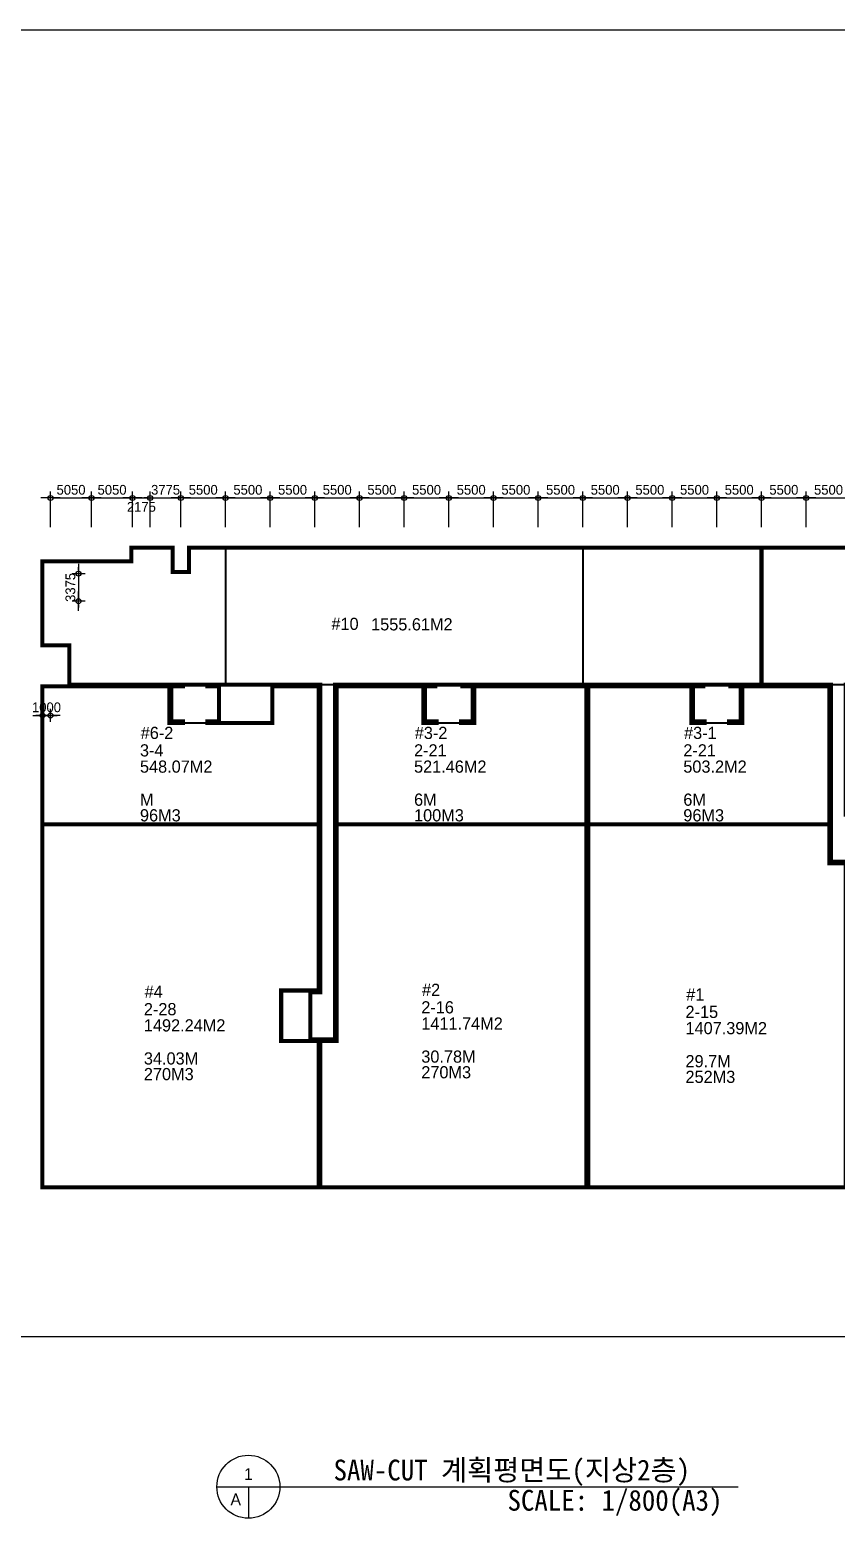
# Model space of a CAD drawing. Header units: millimetres. Extents: x -552870 to 1405794, y -1345622 to 197746.
# Drawn here: x 102622 to 201930, y -446339 to -263054 of the extents above; entities that cross this region are included whole.
import ezdxf
from ezdxf.enums import TextEntityAlignment as Align

# ---------------------------------------------------------------- set-up
doc = ezdxf.new("R2010")
doc.units = ezdxf.units.MM
doc.header["$LTSCALE"] = 1000
doc.header["$MEASUREMENT"] = 0
doc.header["$PDSIZE"] = -10
doc.layers.get('0').update_dxf_attribs({"linetype": 'CONTINUOUS'})
doc.layers.get('Defpoints').update_dxf_attribs({"color": 171, "linetype": 'CONTINUOUS'})
for name, color, linetype in [('I_#', 7, 'CONTINUOUS'), ('I_area', 30, 'CONTINUOUS'), ("I_con'c", 5, 'CONTINUOUS'), ('I_date', 100, 'CONTINUOUS'), ('I_joint', 1, 'CONTINUOUS'), ('NDIM', 7, 'CONTINUOUS'), ('SYM', 7, 'CONTINUOUS'), ('TEXT', 3, 'CONTINUOUS')]:
    doc.layers.add(name, color=color, linetype=linetype)
doc.styles.add('CGS', font='cgse', dxfattribs={"bigfont": 'cgs'})
doc.styles.add('궁서체', font='GungsuhChe.ttf')
doc.styles.add('나눔바른고딕', font='')
doc.styles.get('나눔바른고딕').set_extended_font_data('나눔바른고딕')
doc.dimstyles.new('NDIM 1200', dxfattribs={"dimscale": 500, "dimtxt": 3, "dimasz": 1, "dimexe": 2, "dimexo": 2, "dimgap": 1, "dimtad": 1, "dimdec": 0, "dimdsep": 46, "dimtxsty": 'CGS', "dimblk": 'DOT0', "dimcen": 1, "dimdle": 8, "dimclrd": 2, "dimclre": 2, "dimclrt": 2, "dimadec": 0, "dimazin": 0, "dimtfac": 1, "dimtdec": 0, "dimtix": 1, "dimtmove": 2, "dimatfit": 3, "dimldrblk": 'DOT0', "dimfxl": 1, "dimtolj": 1, "dimtzin": 0, "dimlwd": -1, "dimlwe": -1, "dimarcsym": 0})

# ---------------------------------------------------------------- blocks, each defined once
blk = doc.blocks.new('DOT0')
blk.add_line((-3, 0), (3, 0))
at = {"color": 6}
blk.add_circle((0, 0), 0.75, dxfattribs=at)
blk = doc.blocks.new('*D184')
at = {"layer": 'Defpoints', "color": 0, "ltscale": 0.4, "transparency": 16777216}
for p in [(110230, -320709), (105180, -325109), (110230, -325109)]:
    blk.add_point(p, dxfattribs=at)
at = {"layer": 'NDIM', "ltscale": 0.4, "transparency": 16777216}
for p, q in [((105180, -324309), (105180, -319909)), ((105580, -320709), (109830, -320709)), ((110230, -324309), (110230, -319909))]:
    blk.add_line(p, q, dxfattribs=at)
at = {"layer": 'NDIM', "ltscale": 0.4, "transparency": 16777216, "xscale": 400, "yscale": 400, "zscale": 400, "rotation": 180}
blk.add_blockref('DOT0', (105180, -320709), dxfattribs=at)
at = {"layer": 'NDIM', "ltscale": 0.4, "transparency": 16777216, "xscale": 400, "yscale": 400, "zscale": 400}
blk.add_blockref('DOT0', (110230, -320709), dxfattribs=at)
at = {"layer": 'NDIM', "ltscale": 0.4, "transparency": 16777216, "insert": (107705, -319709), "char_height": 1200, "attachment_point": 5, "style": 'CGS'}
blk.add_mtext('\\A1;5050', dxfattribs=at)
blk = doc.blocks.new('*D186')
at = {"layer": 'Defpoints', "color": 0, "ltscale": 0.4, "transparency": 16777216}
for p in [(105180, -347492), (104180, -349092), (105180, -349092)]:
    blk.add_point(p, dxfattribs=at)
at = {"layer": 'NDIM', "ltscale": 0.4, "transparency": 16777216}
for p, q in [((103780, -347492), (103380, -347492)), ((104180, -348292), (104180, -346692)), ((104180, -347492), (105180, -347492)), ((105180, -348292), (105180, -346692)), ((105580, -347492), (105980, -347492))]:
    blk.add_line(p, q, dxfattribs=at)
at = {"layer": 'NDIM', "ltscale": 0.4, "transparency": 16777216, "xscale": 400, "yscale": 400, "zscale": 400}
blk.add_blockref('DOT0', (104180, -347492), dxfattribs=at)
at = {"layer": 'NDIM', "ltscale": 0.4, "transparency": 16777216, "xscale": 400, "yscale": 400, "zscale": 400, "rotation": 180}
blk.add_blockref('DOT0', (105180, -347492), dxfattribs=at)
at = {"layer": 'NDIM', "ltscale": 0.4, "transparency": 16777216, "insert": (104680, -346492), "char_height": 1200, "attachment_point": 5, "style": 'CGS'}
blk.add_mtext('\\A1;1000', dxfattribs=at)
blk = doc.blocks.new('*D188')
at = {"layer": 'Defpoints', "color": 0, "ltscale": 0.4, "transparency": 16777216}
for p in [(115280, -320709), (110230, -325109), (115280, -325109)]:
    blk.add_point(p, dxfattribs=at)
at = {"layer": 'NDIM', "ltscale": 0.4, "transparency": 16777216}
for p, q in [((110230, -324309), (110230, -319909)), ((110630, -320709), (114880, -320709)), ((115280, -324309), (115280, -319909))]:
    blk.add_line(p, q, dxfattribs=at)
at = {"layer": 'NDIM', "ltscale": 0.4, "transparency": 16777216, "xscale": 400, "yscale": 400, "zscale": 400, "rotation": 180}
blk.add_blockref('DOT0', (110230, -320709), dxfattribs=at)
at = {"layer": 'NDIM', "ltscale": 0.4, "transparency": 16777216, "xscale": 400, "yscale": 400, "zscale": 400}
blk.add_blockref('DOT0', (115280, -320709), dxfattribs=at)
at = {"layer": 'NDIM', "ltscale": 0.4, "transparency": 16777216, "insert": (112755, -319709), "char_height": 1200, "attachment_point": 5, "style": 'CGS'}
blk.add_mtext('\\A1;5050', dxfattribs=at)
blk = doc.blocks.new('*D189')
at = {"layer": 'Defpoints', "color": 0, "ltscale": 0.4, "transparency": 16777216}
for p in [(117455, -320709), (115280, -325109), (117455, -325109)]:
    blk.add_point(p, dxfattribs=at)
at = {"layer": 'NDIM', "ltscale": 0.4, "transparency": 16777216}
for p, q in [((115280, -324309), (115280, -319909)), ((115680, -320709), (117055, -320709)), ((117455, -324309), (117455, -319909))]:
    blk.add_line(p, q, dxfattribs=at)
at = {"layer": 'NDIM', "ltscale": 0.4, "transparency": 16777216, "xscale": 400, "yscale": 400, "zscale": 400, "rotation": 180}
blk.add_blockref('DOT0', (115280, -320709), dxfattribs=at)
at = {"layer": 'NDIM', "ltscale": 0.4, "transparency": 16777216, "xscale": 400, "yscale": 400, "zscale": 400}
blk.add_blockref('DOT0', (117455, -320709), dxfattribs=at)
at = {"layer": 'NDIM', "ltscale": 0.4, "transparency": 16777216, "insert": (116368, -321809), "char_height": 1200, "attachment_point": 5, "style": 'CGS'}
blk.add_mtext('\\A1;2175', dxfattribs=at)
blk = doc.blocks.new('*D190')
at = {"layer": 'Defpoints', "color": 0, "ltscale": 0.4, "transparency": 16777216}
for p in [(126730, -320709), (121230, -325109), (126730, -325109)]:
    blk.add_point(p, dxfattribs=at)
at = {"layer": 'NDIM', "ltscale": 0.4, "transparency": 16777216}
for p, q in [((121230, -324309), (121230, -319909)), ((121630, -320709), (126330, -320709)), ((126730, -324309), (126730, -319909))]:
    blk.add_line(p, q, dxfattribs=at)
at = {"layer": 'NDIM', "ltscale": 0.4, "transparency": 16777216, "xscale": 400, "yscale": 400, "zscale": 400, "rotation": 180}
blk.add_blockref('DOT0', (121230, -320709), dxfattribs=at)
at = {"layer": 'NDIM', "ltscale": 0.4, "transparency": 16777216, "xscale": 400, "yscale": 400, "zscale": 400}
blk.add_blockref('DOT0', (126730, -320709), dxfattribs=at)
at = {"layer": 'NDIM', "ltscale": 0.4, "transparency": 16777216, "insert": (123980, -319709), "char_height": 1200, "attachment_point": 5, "style": 'CGS'}
blk.add_mtext('\\A1;5500', dxfattribs=at)
blk = doc.blocks.new('*D194')
at = {"layer": 'Defpoints', "color": 0, "ltscale": 0.4, "transparency": 16777216}
for p in [(121230, -320709), (117455, -325109), (121230, -325109)]:
    blk.add_point(p, dxfattribs=at)
at = {"layer": 'NDIM', "ltscale": 0.4, "transparency": 16777216}
for p, q in [((117055, -320709), (116655, -320709)), ((117455, -324309), (117455, -319909)), ((117455, -320709), (121230, -320709)), ((121230, -324309), (121230, -319909)), ((121630, -320709), (122030, -320709))]:
    blk.add_line(p, q, dxfattribs=at)
at = {"layer": 'NDIM', "ltscale": 0.4, "transparency": 16777216, "xscale": 400, "yscale": 400, "zscale": 400}
blk.add_blockref('DOT0', (117455, -320709), dxfattribs=at)
at = {"layer": 'NDIM', "ltscale": 0.4, "transparency": 16777216, "xscale": 400, "yscale": 400, "zscale": 400, "rotation": 180}
blk.add_blockref('DOT0', (121230, -320709), dxfattribs=at)
at = {"layer": 'NDIM', "ltscale": 0.4, "transparency": 16777216, "insert": (119343, -319709), "char_height": 1200, "attachment_point": 5, "style": 'CGS'}
blk.add_mtext('\\A1;3775', dxfattribs=at)
blk = doc.blocks.new('*D191')
at = {"layer": 'Defpoints', "color": 0, "ltscale": 0.4, "transparency": 16777216}
for p in [(132230, -320709), (126730, -325109), (132230, -325109)]:
    blk.add_point(p, dxfattribs=at)
at = {"layer": 'NDIM', "ltscale": 0.4, "transparency": 16777216}
for p, q in [((126730, -324309), (126730, -319909)), ((127130, -320709), (131830, -320709)), ((132230, -324309), (132230, -319909))]:
    blk.add_line(p, q, dxfattribs=at)
at = {"layer": 'NDIM', "ltscale": 0.4, "transparency": 16777216, "xscale": 400, "yscale": 400, "zscale": 400, "rotation": 180}
blk.add_blockref('DOT0', (126730, -320709), dxfattribs=at)
at = {"layer": 'NDIM', "ltscale": 0.4, "transparency": 16777216, "xscale": 400, "yscale": 400, "zscale": 400}
blk.add_blockref('DOT0', (132230, -320709), dxfattribs=at)
at = {"layer": 'NDIM', "ltscale": 0.4, "transparency": 16777216, "insert": (129480, -319709), "char_height": 1200, "attachment_point": 5, "style": 'CGS'}
blk.add_mtext('\\A1;5500', dxfattribs=at)
blk = doc.blocks.new('*D192')
at = {"layer": 'Defpoints', "color": 0, "ltscale": 0.4, "transparency": 16777216}
for p in [(137730, -320709), (132230, -325109), (137730, -325109)]:
    blk.add_point(p, dxfattribs=at)
at = {"layer": 'NDIM', "ltscale": 0.4, "transparency": 16777216}
for p, q in [((132230, -324309), (132230, -319909)), ((132630, -320709), (137330, -320709)), ((137730, -324309), (137730, -319909))]:
    blk.add_line(p, q, dxfattribs=at)
at = {"layer": 'NDIM', "ltscale": 0.4, "transparency": 16777216, "xscale": 400, "yscale": 400, "zscale": 400, "rotation": 180}
blk.add_blockref('DOT0', (132230, -320709), dxfattribs=at)
at = {"layer": 'NDIM', "ltscale": 0.4, "transparency": 16777216, "xscale": 400, "yscale": 400, "zscale": 400}
blk.add_blockref('DOT0', (137730, -320709), dxfattribs=at)
at = {"layer": 'NDIM', "ltscale": 0.4, "transparency": 16777216, "insert": (134980, -319709), "char_height": 1200, "attachment_point": 5, "style": 'CGS'}
blk.add_mtext('\\A1;5500', dxfattribs=at)
blk = doc.blocks.new('*D193')
at = {"layer": 'Defpoints', "color": 0, "ltscale": 0.4, "transparency": 16777216}
for p in [(143230, -320709), (137730, -325109), (143230, -325109)]:
    blk.add_point(p, dxfattribs=at)
at = {"layer": 'NDIM', "ltscale": 0.4, "transparency": 16777216}
for p, q in [((137730, -324309), (137730, -319909)), ((138130, -320709), (142830, -320709)), ((143230, -324309), (143230, -319909))]:
    blk.add_line(p, q, dxfattribs=at)
at = {"layer": 'NDIM', "ltscale": 0.4, "transparency": 16777216, "xscale": 400, "yscale": 400, "zscale": 400, "rotation": 180}
blk.add_blockref('DOT0', (137730, -320709), dxfattribs=at)
at = {"layer": 'NDIM', "ltscale": 0.4, "transparency": 16777216, "xscale": 400, "yscale": 400, "zscale": 400}
blk.add_blockref('DOT0', (143230, -320709), dxfattribs=at)
at = {"layer": 'NDIM', "ltscale": 0.4, "transparency": 16777216, "insert": (140480, -319709), "char_height": 1200, "attachment_point": 5, "style": 'CGS'}
blk.add_mtext('\\A1;5500', dxfattribs=at)
blk = doc.blocks.new('*D195')
at = {"layer": 'Defpoints', "color": 0, "ltscale": 0.4, "transparency": 16777216}
for p in [(148730, -320709), (143230, -325109), (148730, -325109)]:
    blk.add_point(p, dxfattribs=at)
at = {"layer": 'NDIM', "ltscale": 0.4, "transparency": 16777216}
for p, q in [((143230, -324309), (143230, -319909)), ((143630, -320709), (148330, -320709)), ((148730, -324309), (148730, -319909))]:
    blk.add_line(p, q, dxfattribs=at)
at = {"layer": 'NDIM', "ltscale": 0.4, "transparency": 16777216, "xscale": 400, "yscale": 400, "zscale": 400, "rotation": 180}
blk.add_blockref('DOT0', (143230, -320709), dxfattribs=at)
at = {"layer": 'NDIM', "ltscale": 0.4, "transparency": 16777216, "xscale": 400, "yscale": 400, "zscale": 400}
blk.add_blockref('DOT0', (148730, -320709), dxfattribs=at)
at = {"layer": 'NDIM', "ltscale": 0.4, "transparency": 16777216, "insert": (145980, -319709), "char_height": 1200, "attachment_point": 5, "style": 'CGS'}
blk.add_mtext('\\A1;5500', dxfattribs=at)
blk = doc.blocks.new('*D196')
at = {"layer": 'Defpoints', "color": 0, "ltscale": 0.4, "transparency": 16777216}
for p in [(154230, -320709), (148730, -325109), (154230, -325109)]:
    blk.add_point(p, dxfattribs=at)
at = {"layer": 'NDIM', "ltscale": 0.4, "transparency": 16777216}
for p, q in [((148730, -324309), (148730, -319909)), ((149130, -320709), (153830, -320709)), ((154230, -324309), (154230, -319909))]:
    blk.add_line(p, q, dxfattribs=at)
at = {"layer": 'NDIM', "ltscale": 0.4, "transparency": 16777216, "xscale": 400, "yscale": 400, "zscale": 400, "rotation": 180}
blk.add_blockref('DOT0', (148730, -320709), dxfattribs=at)
at = {"layer": 'NDIM', "ltscale": 0.4, "transparency": 16777216, "xscale": 400, "yscale": 400, "zscale": 400}
blk.add_blockref('DOT0', (154230, -320709), dxfattribs=at)
at = {"layer": 'NDIM', "ltscale": 0.4, "transparency": 16777216, "insert": (151480, -319709), "char_height": 1200, "attachment_point": 5, "style": 'CGS'}
blk.add_mtext('\\A1;5500', dxfattribs=at)
blk = doc.blocks.new('*D197')
at = {"layer": 'Defpoints', "color": 0, "ltscale": 0.4, "transparency": 16777216}
for p in [(159730, -320709), (154230, -325109), (159730, -325109)]:
    blk.add_point(p, dxfattribs=at)
at = {"layer": 'NDIM', "ltscale": 0.4, "transparency": 16777216}
for p, q in [((154230, -324309), (154230, -319909)), ((154630, -320709), (159330, -320709)), ((159730, -324309), (159730, -319909))]:
    blk.add_line(p, q, dxfattribs=at)
at = {"layer": 'NDIM', "ltscale": 0.4, "transparency": 16777216, "xscale": 400, "yscale": 400, "zscale": 400, "rotation": 180}
blk.add_blockref('DOT0', (154230, -320709), dxfattribs=at)
at = {"layer": 'NDIM', "ltscale": 0.4, "transparency": 16777216, "xscale": 400, "yscale": 400, "zscale": 400}
blk.add_blockref('DOT0', (159730, -320709), dxfattribs=at)
at = {"layer": 'NDIM', "ltscale": 0.4, "transparency": 16777216, "insert": (156980, -319709), "char_height": 1200, "attachment_point": 5, "style": 'CGS'}
blk.add_mtext('\\A1;5500', dxfattribs=at)
blk = doc.blocks.new('*D198')
at = {"layer": 'Defpoints', "color": 0, "ltscale": 0.4, "transparency": 16777216}
for p in [(165230, -320709), (159730, -325109), (165230, -325109)]:
    blk.add_point(p, dxfattribs=at)
at = {"layer": 'NDIM', "ltscale": 0.4, "transparency": 16777216}
for p, q in [((159730, -324309), (159730, -319909)), ((160130, -320709), (164830, -320709)), ((165230, -324309), (165230, -319909))]:
    blk.add_line(p, q, dxfattribs=at)
at = {"layer": 'NDIM', "ltscale": 0.4, "transparency": 16777216, "xscale": 400, "yscale": 400, "zscale": 400, "rotation": 180}
blk.add_blockref('DOT0', (159730, -320709), dxfattribs=at)
at = {"layer": 'NDIM', "ltscale": 0.4, "transparency": 16777216, "xscale": 400, "yscale": 400, "zscale": 400}
blk.add_blockref('DOT0', (165230, -320709), dxfattribs=at)
at = {"layer": 'NDIM', "ltscale": 0.4, "transparency": 16777216, "insert": (162480, -319709), "char_height": 1200, "attachment_point": 5, "style": 'CGS'}
blk.add_mtext('\\A1;5500', dxfattribs=at)
blk = doc.blocks.new('*D199')
at = {"layer": 'Defpoints', "color": 0, "ltscale": 0.4, "transparency": 16777216}
for p in [(170730, -320709), (165230, -325109), (170730, -325109)]:
    blk.add_point(p, dxfattribs=at)
at = {"layer": 'NDIM', "ltscale": 0.4, "transparency": 16777216}
for p, q in [((165230, -324309), (165230, -319909)), ((165630, -320709), (170330, -320709)), ((170730, -324309), (170730, -319909))]:
    blk.add_line(p, q, dxfattribs=at)
at = {"layer": 'NDIM', "ltscale": 0.4, "transparency": 16777216, "xscale": 400, "yscale": 400, "zscale": 400, "rotation": 180}
blk.add_blockref('DOT0', (165230, -320709), dxfattribs=at)
at = {"layer": 'NDIM', "ltscale": 0.4, "transparency": 16777216, "xscale": 400, "yscale": 400, "zscale": 400}
blk.add_blockref('DOT0', (170730, -320709), dxfattribs=at)
at = {"layer": 'NDIM', "ltscale": 0.4, "transparency": 16777216, "insert": (167980, -319709), "char_height": 1200, "attachment_point": 5, "style": 'CGS'}
blk.add_mtext('\\A1;5500', dxfattribs=at)
blk = doc.blocks.new('*D200')
at = {"layer": 'Defpoints', "color": 0, "ltscale": 0.4, "transparency": 16777216}
for p in [(176230, -320709), (170730, -325109), (176230, -325109)]:
    blk.add_point(p, dxfattribs=at)
at = {"layer": 'NDIM', "ltscale": 0.4, "transparency": 16777216}
for p, q in [((170730, -324309), (170730, -319909)), ((171130, -320709), (175830, -320709)), ((176230, -324309), (176230, -319909))]:
    blk.add_line(p, q, dxfattribs=at)
at = {"layer": 'NDIM', "ltscale": 0.4, "transparency": 16777216, "xscale": 400, "yscale": 400, "zscale": 400, "rotation": 180}
blk.add_blockref('DOT0', (170730, -320709), dxfattribs=at)
at = {"layer": 'NDIM', "ltscale": 0.4, "transparency": 16777216, "xscale": 400, "yscale": 400, "zscale": 400}
blk.add_blockref('DOT0', (176230, -320709), dxfattribs=at)
at = {"layer": 'NDIM', "ltscale": 0.4, "transparency": 16777216, "insert": (173480, -319709), "char_height": 1200, "attachment_point": 5, "style": 'CGS'}
blk.add_mtext('\\A1;5500', dxfattribs=at)
blk = doc.blocks.new('*D201')
at = {"layer": 'Defpoints', "color": 0, "ltscale": 0.4, "transparency": 16777216}
for p in [(181730, -320709), (176230, -325109), (181730, -325109)]:
    blk.add_point(p, dxfattribs=at)
at = {"layer": 'NDIM', "ltscale": 0.4, "transparency": 16777216}
for p, q in [((176230, -324309), (176230, -319909)), ((176630, -320709), (181330, -320709)), ((181730, -324309), (181730, -319909))]:
    blk.add_line(p, q, dxfattribs=at)
at = {"layer": 'NDIM', "ltscale": 0.4, "transparency": 16777216, "xscale": 400, "yscale": 400, "zscale": 400, "rotation": 180}
blk.add_blockref('DOT0', (176230, -320709), dxfattribs=at)
at = {"layer": 'NDIM', "ltscale": 0.4, "transparency": 16777216, "xscale": 400, "yscale": 400, "zscale": 400}
blk.add_blockref('DOT0', (181730, -320709), dxfattribs=at)
at = {"layer": 'NDIM', "ltscale": 0.4, "transparency": 16777216, "insert": (178980, -319709), "char_height": 1200, "attachment_point": 5, "style": 'CGS'}
blk.add_mtext('\\A1;5500', dxfattribs=at)
blk = doc.blocks.new('*D202')
at = {"layer": 'Defpoints', "color": 0, "ltscale": 0.4, "transparency": 16777216}
for p in [(187230, -320709), (181730, -325109), (187230, -325109)]:
    blk.add_point(p, dxfattribs=at)
at = {"layer": 'NDIM', "ltscale": 0.4, "transparency": 16777216}
for p, q in [((181730, -324309), (181730, -319909)), ((182130, -320709), (186830, -320709)), ((187230, -324309), (187230, -319909))]:
    blk.add_line(p, q, dxfattribs=at)
at = {"layer": 'NDIM', "ltscale": 0.4, "transparency": 16777216, "xscale": 400, "yscale": 400, "zscale": 400, "rotation": 180}
blk.add_blockref('DOT0', (181730, -320709), dxfattribs=at)
at = {"layer": 'NDIM', "ltscale": 0.4, "transparency": 16777216, "xscale": 400, "yscale": 400, "zscale": 400}
blk.add_blockref('DOT0', (187230, -320709), dxfattribs=at)
at = {"layer": 'NDIM', "ltscale": 0.4, "transparency": 16777216, "insert": (184480, -319709), "char_height": 1200, "attachment_point": 5, "style": 'CGS'}
blk.add_mtext('\\A1;5500', dxfattribs=at)
blk = doc.blocks.new('*D203')
at = {"layer": 'Defpoints', "color": 0, "ltscale": 0.4, "transparency": 16777216}
for p in [(192730, -320709), (187230, -325109), (192730, -325109)]:
    blk.add_point(p, dxfattribs=at)
at = {"layer": 'NDIM', "ltscale": 0.4, "transparency": 16777216}
for p, q in [((187230, -324309), (187230, -319909)), ((187630, -320709), (192330, -320709)), ((192730, -324309), (192730, -319909))]:
    blk.add_line(p, q, dxfattribs=at)
at = {"layer": 'NDIM', "ltscale": 0.4, "transparency": 16777216, "xscale": 400, "yscale": 400, "zscale": 400, "rotation": 180}
blk.add_blockref('DOT0', (187230, -320709), dxfattribs=at)
at = {"layer": 'NDIM', "ltscale": 0.4, "transparency": 16777216, "xscale": 400, "yscale": 400, "zscale": 400}
blk.add_blockref('DOT0', (192730, -320709), dxfattribs=at)
at = {"layer": 'NDIM', "ltscale": 0.4, "transparency": 16777216, "insert": (189980, -319709), "char_height": 1200, "attachment_point": 5, "style": 'CGS'}
blk.add_mtext('\\A1;5500', dxfattribs=at)
blk = doc.blocks.new('*D204')
at = {"layer": 'Defpoints', "color": 0, "ltscale": 0.4, "transparency": 16777216}
for p in [(198230, -320709), (192730, -325109), (198230, -325109)]:
    blk.add_point(p, dxfattribs=at)
at = {"layer": 'NDIM', "ltscale": 0.4, "transparency": 16777216}
for p, q in [((192730, -324309), (192730, -319909)), ((193130, -320709), (197830, -320709)), ((198230, -324309), (198230, -319909))]:
    blk.add_line(p, q, dxfattribs=at)
at = {"layer": 'NDIM', "ltscale": 0.4, "transparency": 16777216, "xscale": 400, "yscale": 400, "zscale": 400, "rotation": 180}
blk.add_blockref('DOT0', (192730, -320709), dxfattribs=at)
at = {"layer": 'NDIM', "ltscale": 0.4, "transparency": 16777216, "xscale": 400, "yscale": 400, "zscale": 400}
blk.add_blockref('DOT0', (198230, -320709), dxfattribs=at)
at = {"layer": 'NDIM', "ltscale": 0.4, "transparency": 16777216, "insert": (195480, -319709), "char_height": 1200, "attachment_point": 5, "style": 'CGS'}
blk.add_mtext('\\A1;5500', dxfattribs=at)
blk = doc.blocks.new('*D205')
at = {"layer": 'Defpoints', "color": 0, "ltscale": 0.4, "transparency": 16777216}
for p in [(203730, -320709), (198230, -325109), (203730, -325109)]:
    blk.add_point(p, dxfattribs=at)
at = {"layer": 'NDIM', "ltscale": 0.4, "transparency": 16777216}
for p, q in [((198230, -324309), (198230, -319909)), ((198630, -320709), (203330, -320709)), ((203730, -324309), (203730, -319909))]:
    blk.add_line(p, q, dxfattribs=at)
at = {"layer": 'NDIM', "ltscale": 0.4, "transparency": 16777216, "xscale": 400, "yscale": 400, "zscale": 400, "rotation": 180}
blk.add_blockref('DOT0', (198230, -320709), dxfattribs=at)
at = {"layer": 'NDIM', "ltscale": 0.4, "transparency": 16777216, "xscale": 400, "yscale": 400, "zscale": 400}
blk.add_blockref('DOT0', (203730, -320709), dxfattribs=at)
at = {"layer": 'NDIM', "ltscale": 0.4, "transparency": 16777216, "insert": (200980, -319709), "char_height": 1200, "attachment_point": 5, "style": 'CGS'}
blk.add_mtext('\\A1;5500', dxfattribs=at)
blk = doc.blocks.new('*D345')
at = {"layer": 'Defpoints', "color": 0, "ltscale": 0.4, "transparency": 16777216}
for p in [(110230, -330034), (108630, -333409), (110230, -333409)]:
    blk.add_point(p, dxfattribs=at)
at = {"layer": 'NDIM', "ltscale": 0.4, "transparency": 16777216}
for p, q in [((108630, -329634), (108630, -329234)), ((109430, -330034), (107830, -330034)), ((108630, -330034), (108630, -333409)), ((109430, -333409), (107830, -333409)), ((108630, -333809), (108630, -334209))]:
    blk.add_line(p, q, dxfattribs=at)
at = {"layer": 'NDIM', "ltscale": 0.4, "transparency": 16777216, "xscale": 400, "yscale": 400, "zscale": 400}
for p, rotation in [((108630, -330034), 270), ((108630, -333409), 90)]:
    blk.add_blockref('DOT0', p, dxfattribs=dict(at, rotation=rotation))
at = {"layer": 'NDIM', "ltscale": 0.4, "transparency": 16777216, "insert": (107630, -331722), "char_height": 1200, "attachment_point": 5, "rotation": 90, "style": 'CGS'}
blk.add_mtext('\\A1;3375', dxfattribs=at)

msp = doc.modelspace()

# ---------------------------------------------------------------- linework, layer by layer
at = {"layer": 'Defpoints', "ltscale": 10000}
msp.add_lwpolyline([(292000, -424021.9), (8000, -424021.9), (8000, -263054.1), (292000, -263054.1)], close=True, dxfattribs=at)
at = {"layer": 'I_area', "ltscale": 10000, "const_width": 500}
for points in [[(140205.1, -343709.5), (192730.1, -343709.5), (192730.1, -326834.5), (122230.1, -326834.5), (122230.1, -329834.5), (120230.1, -329834.5), (120230.1, -326834.5), (115130.1, -326834.5), (115130.1, -328509.5), (104180.1, -328509.5), (104180.1, -338859.5), (107480.1, -338859.5), (107480.1, -343709.5), (138405.1, -343709.5), (138405.1, -381559.5), (137180.1, -381559.5), (137180.1, -387359.5), (140205.1, -387359.5), (140205.1, -343709.5)], [(203080.1, -343709.5), (271405.1, -343709.5), (271405.1, -336259.5), (277255.1, -336259.5), (277255.1, -328509.5), (268930.1, -328509.5), (268930.1, -326834.5), (254230.1, -326834.5), (254230.1, -329834.5), (252230.1, -329834.5), (252230.1, -326834.5), (192730.1, -326834.5), (192730.1, -343709.5), (201280.1, -343709.5), (201280.1, -365509.5), (204280.1, -365509.5), (204280.1, -359709.5), (203080.1, -359709.5), (203080.1, -343709.5)], [(120030.1, -343909.5), (120030.1, -348209.5), (121480.1, -348209.5), (121480.1, -348409.5), (119830.1, -348409.5), (119830.1, -343909.5), (104180.1, -343909.5), (104180.1, -360909.5), (138205.1, -360909.5), (138205.1, -343909.5), (132480.1, -343909.5), (132480.1, -348409.5), (124480.1, -348409.5), (124480.1, -348209.5), (125930.1, -348209.5), (125930.1, -343909.5), (124490.1, -343909.5), (124490.1, -343709.5), (121470.1, -343709.5), (121470.1, -343909.5), (120030.1, -343909.5)], [(151080.1, -348409.5), (151080.1, -343909.5), (140405.1, -343909.5), (140405.1, -360909.5), (171180.1, -360909.5), (171180.1, -343909.5), (157380.1, -343909.5), (157380.1, -348409.5), (155730.1, -348409.5), (155730.1, -348209.5), (157180.1, -348209.5), (157180.1, -343909.5), (155890.1, -343909.5), (155890.1, -343709.5), (152570.1, -343709.5), (152570.1, -343909.5), (151280.1, -343909.5), (151280.1, -348209.5), (152730.1, -348209.5), (152730.1, -348409.1), (151080.1, -348409.5)], [(185570.1, -343709.5), (185569.7, -343909.5), (184280.1, -343909.5), (184280.1, -348209.5), (185730.1, -348209.5), (185730.1, -348409.5), (184080.1, -348409.5), (184080.1, -343905.7), (171380.1, -343909.5), (171380.1, -360909.5), (201080.1, -360909.5), (201080.1, -343909.5), (190380.1, -343909.5), (190380.1, -348409.5), (188730.1, -348409.5), (188730.1, -348209.5), (190175, -348209.5), (190180.1, -343909.5), (188890.1, -343909.5), (188890.1, -343709.5), (185570.1, -343709.5)], [(104180.1, -360909.5), (104180.1, -405609.5), (138205.1, -405609.5), (138205.1, -387559.5), (133580.1, -387559.5), (133580.1, -381359.5), (138205.1, -381359.5), (138205.1, -360909.5), (104180.1, -360909.5)], [(140405.1, -360909.5), (140405.1, -387559.5), (138405.1, -387559.5), (138405.1, -405609.5), (171180.1, -405609.5), (171180.1, -377409.5), (171180.1, -360909.5), (140405.1, -360909.5)], [(171380.1, -360909.5), (171380.1, -405609.5), (203080.1, -405609.5), (203080.1, -365709.5), (201080.1, -365709.5), (201080.1, -360909.5), (171380.1, -360909.5)]]:
    msp.add_lwpolyline(points, dxfattribs=at)
at = {"layer": 'I_joint', "color": 1, "ltscale": 10000, "const_width": 250}
for points in [[(126730.1, -326834.5), (126730.1, -343709.5)], [(170730.1, -326834.5), (170730.1, -343709.5)], [(192730.1, -326834.5), (192730.1, -343709.5)], [(121480.1, -343709.9), (124480.1, -343709.9)], [(138405.1, -343709.5), (140205.1, -343709.5)], [(152730.1, -343709.5), (155730.1, -343709.5)], [(185730.1, -343709.5), (188730.1, -343709.5)], [(201280.1, -343709.5), (203080.1, -343709.5)], [(121480.1, -348409.5), (124480.1, -348409.5)], [(152730.1, -348409.1), (155730.1, -348409.1)], [(185730.1, -348409.1), (188730.1, -348409.1)], [(138205.1, -360909.5), (104180.1, -360909.5)], [(140405.1, -360909.5), (171180.1, -360909.5)], [(171380.1, -360909.5), (201080.1, -360909.5)]]:
    msp.add_lwpolyline(points, dxfattribs=at)
at = {"layer": 'SYM'}
for p, q in [((125659.4, -442460.4), (189855.8, -442460.4)), ((129538.2, -442460.4), (129538.2, -446339.2))]:
    msp.add_line(p, q, dxfattribs=at)
msp.add_circle((129538.2, -442460.4), 3878.8, dxfattribs=at)

# ---------------------------------------------------------------- texts
at = {"ltscale": 10000, "style": '나눔바른고딕'}
msp.add_text('#10', height=1500, dxfattribs=at).set_placement((139770.7, -336956.7))
at = {"color": 3, "ltscale": 10000, "style": '나눔바른고딕'}
msp.add_text('1555.61M2 ', height=1500, dxfattribs=at).set_placement((144653.6, -337014.6))
at = {"layer": 'I_#', "ltscale": 10000, "style": '나눔바른고딕'}
for s, p in [('#6-2', (116282.7, -350384.5)), ('#3-2', (150032.6, -350384.5)), ('#3-1', (183190.2, -350384.5)), ('#4', (116763.6, -382250.3)), ('#2', (150925.5, -382024.1)), ('#1', (183458.9, -382588.1))]:
    msp.add_text(s, height=1500, dxfattribs=at).set_placement(p)
at = {"layer": 'I_area', "ltscale": 10000, "style": '나눔바른고딕'}
for s, p in [('548.07M2 ', (116191.9, -354534.9)), ('521.46M2 ', (149941.8, -354534.9)), ('503.2M2 ', (183099.3, -354534.9)), ('1492.24M2 ', (116672.8, -386400.7)), ('1411.74M2 ', (150834.6, -386174.5)), ('1407.39M2 ', (183368.1, -386738.5))]:
    msp.add_text(s, height=1500, dxfattribs=at).set_placement(p)
at = {"layer": "I_con'c", "ltscale": 10000, "style": '나눔바른고딕'}
for s, p in [('96M3', (116191.9, -360533.4)), ('100M3', (149941.8, -360533.4)), ('96M3', (183099.3, -360533.4)), ('270M3', (116672.8, -392399.1)), ('270M3', (150834.6, -392172.9)), ('252M3', (183368.1, -392736.9))]:
    msp.add_text(s, height=1500, dxfattribs=at).set_placement(p)
at = {"layer": 'I_date', "ltscale": 10000, "style": '나눔바른고딕'}
for s, p in [('3-4', (116191.9, -352535.4)), ('2-21', (149941.8, -352535.4)), ('2-21', (183099.3, -352535.4)), ('2-28', (116672.8, -384401.2)), ('2-16', (150834.6, -384175)), ('2-15', (183368.1, -384739))]:
    msp.add_text(s, height=1500, dxfattribs=at).set_placement(p)
at = {"layer": 'I_joint', "color": 1, "ltscale": 10000, "style": '나눔바른고딕'}
for s, p in [('M', (116191.9, -358604)), ('6M', (149941.8, -358604)), ('6M', (183099.3, -358604)), ('34.03M', (116672.8, -390469.8)), ('30.78M', (150834.6, -390243.6)), ('29.7M', (183368.1, -390807.6))]:
    msp.add_text(s, height=1500, dxfattribs=at).set_placement(p)
at = {"layer": 'TEXT', "style": '궁서체'}
msp.add_text('SAW-CUT 계획평면도(지상2층)', height=2560, dxfattribs=at).set_placement((140029.2, -441684.7))
at = {"layer": 'TEXT', "style": '나눔바른고딕'}
for s, p in [('1', (129538.2, -440908.9)), ('A', (127986.7, -444011.9))]:
    msp.add_text(s, height=1440, dxfattribs=at).set_placement(p, align=Align.MIDDLE)
at = {"layer": 'TEXT', "style": '궁서체'}
msp.add_text('SCALE: 1/800(A3)', height=2560, dxfattribs=at).set_placement((187921.8, -442848.3), align=Align.TOP_RIGHT)

# ---------------------------------------------------------------- dimensions: what is measured, and where the dimension line sits
at = {"layer": 'NDIM', "ltscale": 0.4}
for base, p1, p2, picture, middle in [((110230.1, -320709.5), (105180.1, -325109.5), (110230.1, -325109.5), '*D184', (107705.1, -319709.5)), ((115280.1, -320709.5), (110230.1, -325109.5), (115280.1, -325109.5), '*D188', (112755.1, -319709.5)), ((121230.1, -320709.5), (117455.1, -325109.5), (121230.1, -325109.5), '*D194', (119342.6, -319709.5)), ((126730.1, -320709.5), (121230.1, -325109.5), (126730.1, -325109.5), '*D190', (123980.1, -319709.5)), ((132230.1, -320709.5), (126730.1, -325109.5), (132230.1, -325109.5), '*D191', (129480.1, -319709.5)), ((137730.1, -320709.5), (132230.1, -325109.5), (137730.1, -325109.5), '*D192', (134980.1, -319709.5)), ((143230.1, -320709.5), (137730.1, -325109.5), (143230.1, -325109.5), '*D193', (140480.1, -319709.5)), ((148730.1, -320709.5), (143230.1, -325109.5), (148730.1, -325109.5), '*D195', (145980.1, -319709.5)), ((154230.1, -320709.5), (148730.1, -325109.5), (154230.1, -325109.5), '*D196', (151480.1, -319709.5)), ((159730.1, -320709.5), (154230.1, -325109.5), (159730.1, -325109.5), '*D197', (156980.1, -319709.5)), ((165230.1, -320709.5), (159730.1, -325109.5), (165230.1, -325109.5), '*D198', (162480.1, -319709.5)), ((170730.1, -320709.5), (165230.1, -325109.5), (170730.1, -325109.5), '*D199', (167980.1, -319709.5)), ((176230.1, -320709.5), (170730.1, -325109.5), (176230.1, -325109.5), '*D200', (173480.1, -319709.5)), ((181730.1, -320709.5), (176230.1, -325109.5), (181730.1, -325109.5), '*D201', (178980.1, -319709.5)), ((187230.1, -320709.5), (181730.1, -325109.5), (187230.1, -325109.5), '*D202', (184480.1, -319709.5)), ((192730.1, -320709.5), (187230.1, -325109.5), (192730.1, -325109.5), '*D203', (189980.1, -319709.5)), ((198230.1, -320709.5), (192730.1, -325109.5), (198230.1, -325109.5), '*D204', (195480.1, -319709.5)), ((203730.1, -320709.5), (198230.1, -325109.5), (203730.1, -325109.5), '*D205', (200980.1, -319709.5)), ((105180.1, -347492), (104180.1, -349092), (105180.1, -349092), '*D186', (104680.1, -346492))]:
    dim = msp.add_linear_dim(base=base, p1=p1, p2=p2, dimstyle='NDIM 1200', override={"dimscale": 400, "dimclrd": 256, "dimclre": 256, "dimclrt": 256}, dxfattribs=at)
    dim.commit()
    dim.dimension.update_dxf_attribs({"geometry": picture, "text_midpoint": middle})
dim = msp.add_linear_dim(base=(117455.1, -320709.5), p1=(115280.1, -325109.5), p2=(117455.1, -325109.5), dimstyle='NDIM 1200', override={"dimscale": 400, "dimclrd": 256, "dimclre": 256, "dimclrt": 256}, dxfattribs=at)
dim.commit()
dim.dimension.update_dxf_attribs({"geometry": '*D189', "text_midpoint": (116367.6, -321809.5), "dimtype": 160})
dim = msp.add_linear_dim(base=(108630.1, -333409.5), p1=(110230.1, -330034.5), p2=(110230.1, -333409.5), angle=270, dimstyle='NDIM 1200', override={"dimscale": 400, "dimclrd": 256, "dimclre": 256, "dimclrt": 256}, dxfattribs=at)
dim.commit()
dim.dimension.update_dxf_attribs({"geometry": '*D345', "text_midpoint": (107630.1, -331722)})

doc.saveas('drawing.dxf')
